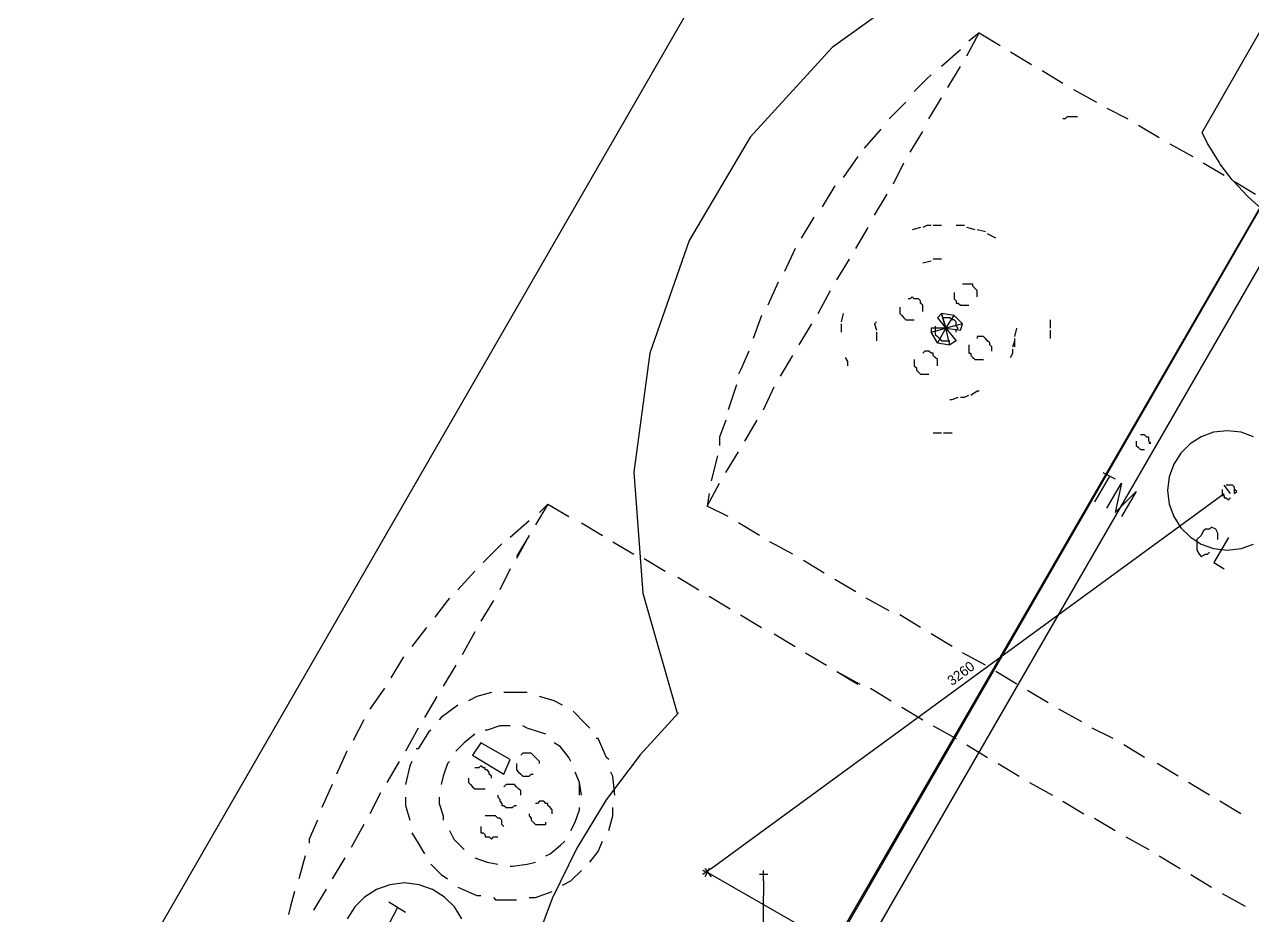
# Model space of a CAD drawing. Header units: metres. Extents: x 1 to 213, y 1 to 147.
# Drawn here: x 105.93 to 112.13, y 56.11 to 60.61 of the extents above; entities that cross this region are included whole.
import ezdxf

# ---------------------------------------------------------------- set-up
doc = ezdxf.new("R2010")
doc.units = ezdxf.units.M
doc.linetypes.add('DASHED', pattern=[1.524, 1.27, -0.254])
for name, color, linetype in [('00-BASE-ARQUITECTURA', 8, 'Continuous'), ('00-BASE-TEXTO', 8, 'Continuous'), ('PJ-PROTEGIDO', 30, 'DASHED')]:
    doc.layers.add(name, color=color, linetype=linetype)

msp = doc.modelspace()

# ---------------------------------------------------------------- linework, layer by layer
at = {"layer": '00-BASE-ARQUITECTURA'}
for points in [[(107.5125, 51.6255), (115.3124, 65.1192)], [(107.6924, 51.6361), (115.4712, 65.1086)], [(114.1232, 56.1309), (114.5212, 56.6207), (114.8015, 57.1674), (114.9629, 57.7516), (115.004, 58.3538), (114.9234, 58.9546), (114.72, 59.5343), (114.3922, 60.0736), (113.9595, 60.533), (113.4548, 60.8833), (112.8971, 61.1207), (112.3057, 61.2413), (111.6996, 61.2411), (111.098, 61.1163), (110.52, 60.863), (110.0073, 60.495), (109.5931, 60.0411), (109.2839, 59.5199), (109.086, 58.9496), (109.0058, 58.3489), (109.0497, 57.736), (109.2242, 57.1296)], [(110.6875, 60.452), (110.751, 60.5684)], [(110.6875, 60.452), (110.751, 60.5684)], [(110.751, 60.5684), (110.6981, 60.5261)], [(110.751, 60.5684), (110.6981, 60.5261)], [(110.751, 60.5684), (110.8568, 60.5049)], [(110.751, 60.5684), (110.8568, 60.5049)], [(110.6558, 60.4837), (110.5605, 60.399)], [(110.6558, 60.4837), (110.5605, 60.399)], [(110.9098, 60.4731), (111.0156, 60.4096)], [(110.9098, 60.4731), (111.0156, 60.4096)], [(110.5923, 60.2932), (110.6558, 60.399)], [(110.5923, 60.2932), (110.6558, 60.399)], [(110.5076, 60.3567), (110.4864, 60.3356), (110.4229, 60.272)], [(110.5076, 60.3567), (110.4864, 60.3356), (110.4229, 60.272)], [(111.0685, 60.3779), (111.1743, 60.3144)], [(111.0685, 60.3779), (111.1743, 60.3144)], [(111.2273, 60.2826), (111.3437, 60.2191)], [(111.2273, 60.2826), (111.3437, 60.2191)], [(110.3806, 60.2191), (110.2959, 60.1345)], [(110.3806, 60.2191), (110.2959, 60.1345)], [(110.497, 60.1345), (110.5605, 60.2403)], [(110.497, 60.1345), (110.5605, 60.2403)], [(111.3966, 60.1874), (111.5024, 60.1345)], [(111.3966, 60.1874), (111.5024, 60.1345)], [(111.2484, 60.145), (111.2378, 60.145), (111.2273, 60.145), (111.2167, 60.145), (111.2061, 60.145), (111.1955, 60.145), (111.1849, 60.1345), (111.1743, 60.1345)], [(111.2484, 60.145), (111.2378, 60.145), (111.2273, 60.145), (111.2167, 60.145), (111.2061, 60.145), (111.1955, 60.145), (111.1849, 60.1345), (111.1743, 60.1345)], [(111.5553, 60.1027), (111.6612, 60.0392)], [(111.5553, 60.1027), (111.6612, 60.0392)], [(110.2536, 60.0816), (110.243, 60.071), (110.1689, 59.9863)], [(110.2536, 60.0816), (110.243, 60.071), (110.1689, 59.9863)], [(110.4018, 59.9651), (110.4653, 60.071)], [(110.4018, 59.9651), (110.4653, 60.071)], [(111.7141, 60.0075), (111.8305, 59.944)], [(111.7141, 60.0075), (111.8305, 59.944)], [(110.1372, 59.944), (110.0631, 59.8381)], [(110.1372, 59.944), (110.0631, 59.8381)], [(110.3171, 59.8064), (110.37, 59.9122)], [(110.3171, 59.8064), (110.37, 59.9122)], [(111.8834, 59.9122), (111.9893, 59.8487)], [(111.8834, 59.9122), (111.9893, 59.8487)], [(110.0207, 59.7958), (109.9573, 59.69)], [(110.0207, 59.7958), (109.9573, 59.69)], [(112.0422, 59.817), (112.148, 59.7535)], [(112.0422, 59.817), (112.148, 59.7535)], [(110.2218, 59.6476), (110.2853, 59.7535)], [(110.2218, 59.6476), (110.2853, 59.7535)], [(109.9149, 59.6371), (109.8514, 59.5312)], [(109.9149, 59.6371), (109.8514, 59.5312)], [(110.5076, 59.5947), (110.4864, 59.5947), (110.4653, 59.5841)], [(110.5076, 59.5947), (110.4864, 59.5947), (110.4653, 59.5841)], [(110.5605, 59.5947), (110.5182, 59.5947)], [(110.6769, 59.5947), (110.6346, 59.5947)], [(110.6769, 59.5947), (110.6346, 59.5947)], [(110.1266, 59.4783), (110.1901, 59.5841)], [(110.1266, 59.4783), (110.1901, 59.5841)], [(110.4547, 59.5841), (110.4123, 59.5736)], [(110.4547, 59.5841), (110.4123, 59.5736)], [(110.7298, 59.5736), (110.6875, 59.5841)], [(110.7298, 59.5736), (110.6875, 59.5841)], [(110.7827, 59.563), (110.7404, 59.5736)], [(110.7827, 59.563), (110.7404, 59.5736)], [(110.8357, 59.5312), (110.7933, 59.5524)], [(109.8197, 59.4783), (109.7667, 59.3619)], [(109.8197, 59.4783), (109.7667, 59.3619)], [(110.0313, 59.3196), (110.0948, 59.4254)], [(110.0313, 59.3196), (110.0948, 59.4254)], [(110.5076, 59.4148), (110.4653, 59.4042)], [(110.5076, 59.4148), (110.4653, 59.4042)], [(110.5605, 59.4254), (110.5182, 59.4254)], [(110.5605, 59.4254), (110.5182, 59.4254)], [(109.735, 59.309), (109.6821, 59.1926)], [(109.735, 59.309), (109.6821, 59.1926)], [(110.7404, 59.2349), (110.7404, 59.2455), (110.7404, 59.2561), (110.7404, 59.2666), (110.7298, 59.2772), (110.7193, 59.2878), (110.7193, 59.2984), (110.7087, 59.2984), (110.6981, 59.2984), (110.6875, 59.2984), (110.6769, 59.2984), (110.6663, 59.2984)], [(110.7404, 59.2349), (110.7404, 59.2455), (110.7404, 59.2561), (110.7404, 59.2666), (110.7298, 59.2772), (110.7193, 59.2878), (110.7193, 59.2984), (110.7087, 59.2984), (110.6981, 59.2984), (110.6875, 59.2984), (110.6769, 59.2984), (110.6663, 59.2984)], [(109.9361, 59.1502), (109.9996, 59.2666)], [(109.9361, 59.1502), (109.9996, 59.2666)], [(110.4653, 59.1608), (110.4653, 59.1714), (110.4653, 59.182), (110.4653, 59.1926), (110.4547, 59.2031), (110.4547, 59.2137), (110.4441, 59.2243), (110.4335, 59.2243), (110.4229, 59.2243), (110.4123, 59.2349), (110.4018, 59.2243), (110.3912, 59.2243)], [(110.4653, 59.1608), (110.4653, 59.1714), (110.4653, 59.182), (110.4653, 59.1926), (110.4547, 59.2031), (110.4547, 59.2137), (110.4441, 59.2243), (110.4335, 59.2243), (110.4229, 59.2243), (110.4123, 59.2349), (110.4018, 59.2243), (110.3912, 59.2243)], [(110.624, 59.2561), (110.624, 59.2455), (110.624, 59.2349), (110.624, 59.2243), (110.6346, 59.2137), (110.6346, 59.2031), (110.6452, 59.2031), (110.6558, 59.1926), (110.6663, 59.1926), (110.6769, 59.1926), (110.6875, 59.1926), (110.6981, 59.1926)], [(110.624, 59.2561), (110.624, 59.2455), (110.624, 59.2349), (110.624, 59.2243), (110.6346, 59.2137), (110.6346, 59.2031), (110.6452, 59.2031), (110.6558, 59.1926), (110.6663, 59.1926), (110.6769, 59.1926), (110.6875, 59.1926), (110.6981, 59.1926)], [(110.3488, 59.182), (110.3488, 59.1714), (110.3488, 59.1608), (110.3488, 59.1502), (110.3594, 59.1396), (110.37, 59.1291), (110.3806, 59.1185), (110.3912, 59.1185), (110.4018, 59.1185), (110.4123, 59.1185), (110.4229, 59.1185)], [(110.3488, 59.182), (110.3488, 59.1714), (110.3488, 59.1608), (110.3488, 59.1502), (110.3594, 59.1396), (110.37, 59.1291), (110.3806, 59.1185), (110.3912, 59.1185), (110.4018, 59.1185), (110.4123, 59.1185), (110.4229, 59.1185)], [(109.6503, 59.1396), (109.608, 59.0232)], [(109.6503, 59.1396), (109.608, 59.0232)], [(109.8408, 58.9915), (109.9043, 59.0973)], [(109.8408, 58.9915), (109.9043, 59.0973)], [(110.0631, 59.1502), (110.0525, 59.1079)], [(110.0631, 59.1502), (110.0525, 59.1079)], [(110.0525, 59.0973), (110.0525, 59.055)], [(110.0525, 59.0973), (110.0525, 59.055)], [(110.2324, 59.1079), (110.2218, 59.0973), (110.2324, 59.0656)], [(110.2324, 59.1079), (110.2218, 59.0973), (110.2324, 59.0656)], [(110.5605, 59.1502), (110.5393, 59.1291), (110.5817, 59.0761), (110.5605, 59.1502)], [(110.5605, 59.1502), (110.5393, 59.1291), (110.5817, 59.0761), (110.5605, 59.1502)], [(110.5817, 59.0761), (110.624, 59.1396), (110.5605, 59.1502), (110.5817, 59.0761)], [(110.5817, 59.0761), (110.624, 59.1396), (110.5605, 59.1502), (110.5817, 59.0761)], [(110.6346, 59.055), (110.6346, 59.0656), (110.6452, 59.0761), (110.6346, 59.0867), (110.6346, 59.0973), (110.6346, 59.1079), (110.624, 59.1185), (110.6134, 59.1185), (110.6028, 59.1291), (110.5923, 59.1291), (110.5817, 59.1291), (110.5711, 59.1291)], [(110.6346, 59.055), (110.6346, 59.0656), (110.6452, 59.0761), (110.6346, 59.0867), (110.6346, 59.0973), (110.6346, 59.1079), (110.624, 59.1185), (110.6134, 59.1185), (110.6028, 59.1291), (110.5923, 59.1291), (110.5817, 59.1291), (110.5711, 59.1291)], [(110.6663, 59.0973), (110.5817, 59.0761), (110.624, 59.1396), (110.6663, 59.0973)], [(110.6663, 59.0973), (110.5817, 59.0761), (110.624, 59.1396), (110.6663, 59.0973)], [(110.6558, 59.0656), (110.6663, 59.0973), (110.5817, 59.0761), (110.6558, 59.0656)], [(110.6558, 59.0656), (110.6663, 59.0973), (110.5817, 59.0761), (110.6558, 59.0656)], [(111.1108, 59.0761), (111.1108, 59.0867), (111.1108, 59.1185)], [(111.1108, 59.0761), (111.1108, 59.0867), (111.1108, 59.1185)], [(110.2324, 59.055), (110.2324, 59.0232), (110.2324, 59.0126)], [(110.2324, 59.055), (110.2324, 59.0232), (110.2324, 59.0126)], [(110.5076, 59.0761), (110.5076, 59.055), (110.5817, 59.0761), (110.5076, 59.0761)], [(110.5076, 59.055), (110.5817, 59.0761), (110.5393, 59.0021), (110.5076, 59.055)], [(110.5076, 59.0761), (110.5076, 59.055), (110.5817, 59.0761), (110.5076, 59.0761)], [(110.5076, 59.055), (110.5817, 59.0761), (110.5393, 59.0021), (110.5076, 59.055)], [(110.5287, 59.0867), (110.5287, 59.0761), (110.5287, 59.0656), (110.5287, 59.055), (110.5287, 59.0444), (110.5393, 59.0338), (110.5499, 59.0232), (110.5605, 59.0126), (110.5711, 59.0126), (110.5923, 59.0126), (110.6028, 59.0126)], [(110.5287, 59.0867), (110.5287, 59.0761), (110.5287, 59.0656), (110.5287, 59.055), (110.5287, 59.0444), (110.5393, 59.0338), (110.5499, 59.0232), (110.5605, 59.0126), (110.5711, 59.0126), (110.5923, 59.0126), (110.6028, 59.0126)], [(110.5393, 59.0021), (110.6028, 58.9915), (110.5817, 59.0761), (110.5393, 59.0021)], [(110.5393, 59.0021), (110.6028, 58.9915), (110.5817, 59.0761), (110.5393, 59.0021)], [(110.6028, 58.9915), (110.5817, 59.0761), (110.6346, 59.0126), (110.6028, 58.9915)], [(110.6028, 58.9915), (110.5817, 59.0761), (110.6346, 59.0126), (110.6028, 58.9915)], [(110.8145, 58.9597), (110.8145, 58.9703), (110.8145, 58.9809), (110.8039, 58.9915), (110.8039, 59.0021), (110.7933, 59.0126), (110.7827, 59.0232), (110.7722, 59.0338), (110.7616, 59.0338), (110.7404, 59.0338), (110.7404, 59.0232)], [(110.8145, 58.9597), (110.8145, 58.9703), (110.8145, 58.9809), (110.8039, 58.9915), (110.8039, 59.0021), (110.7933, 59.0126), (110.7827, 59.0232), (110.7722, 59.0338), (110.7616, 59.0338), (110.7404, 59.0338), (110.7404, 59.0232)], [(110.9309, 59.0338), (110.9415, 59.0761)], [(110.9309, 59.0338), (110.9415, 59.0761)], [(111.1108, 59.0232), (111.1108, 59.0656)], [(111.1108, 59.0232), (111.1108, 59.0656)], [(110.6981, 58.9915), (110.6981, 58.9809), (110.6981, 58.9597), (110.6981, 58.9491), (110.7087, 58.9491), (110.7087, 58.9386), (110.7193, 58.928), (110.7298, 58.9174), (110.7404, 58.9174), (110.751, 58.9174), (110.7616, 58.9174), (110.7722, 58.9174)], [(110.6981, 58.9915), (110.6981, 58.9809), (110.6981, 58.9597), (110.6981, 58.9491), (110.7087, 58.9491), (110.7087, 58.9386), (110.7193, 58.928), (110.7298, 58.9174), (110.7404, 58.9174), (110.751, 58.9174), (110.7616, 58.9174), (110.7722, 58.9174)], [(110.9098, 58.928), (110.9203, 58.9491), (110.9203, 58.9703)], [(110.9098, 58.928), (110.9203, 58.9491), (110.9203, 58.9703)], [(110.9203, 58.9809), (110.9309, 59.0126), (110.9309, 59.0232)], [(110.9309, 58.9809), (110.9309, 59.0126), (110.9309, 59.0232)], [(109.5868, 58.9597), (109.5445, 58.8645), (109.5339, 58.8433)], [(109.5868, 58.9597), (109.5445, 58.8645), (109.5339, 58.8433)], [(109.7456, 58.8327), (109.8091, 58.9386)], [(109.7456, 58.8327), (109.8091, 58.9386)], [(110.0737, 58.928), (110.0843, 58.9068), (110.0843, 58.8856)], [(110.0737, 58.928), (110.0843, 58.9068), (110.0843, 58.8856)], [(110.4229, 58.9174), (110.4229, 58.9068), (110.4229, 58.8962), (110.4229, 58.8856), (110.4335, 58.8751), (110.4335, 58.8645), (110.4441, 58.8539), (110.4547, 58.8433), (110.4653, 58.8433), (110.4758, 58.8433), (110.4864, 58.8433), (110.497, 58.8433)], [(110.4229, 58.9174), (110.4229, 58.9068), (110.4229, 58.8962), (110.4229, 58.8856), (110.4335, 58.8751), (110.4335, 58.8645), (110.4441, 58.8539), (110.4547, 58.8433), (110.4653, 58.8433), (110.4758, 58.8433), (110.4864, 58.8433), (110.497, 58.8433)], [(110.5393, 58.8856), (110.5393, 58.8962), (110.5393, 58.9068), (110.5393, 58.9174), (110.5287, 58.928), (110.5182, 58.9386), (110.5182, 58.9491), (110.5076, 58.9491), (110.497, 58.9597), (110.4864, 58.9597), (110.4758, 58.9597), (110.4653, 58.9491)], [(110.5393, 58.8856), (110.5393, 58.8962), (110.5393, 58.9068), (110.5393, 58.9174), (110.5287, 58.928), (110.5182, 58.9386), (110.5182, 58.9491), (110.5076, 58.9491), (110.497, 58.9597), (110.4864, 58.9597), (110.4758, 58.9597), (110.4653, 58.9491)], [(109.5233, 58.7904), (109.481, 58.6634)], [(109.5233, 58.7904), (109.481, 58.6634)], [(109.6609, 58.6634), (109.7138, 58.7798)], [(109.6609, 58.6634), (109.7138, 58.7798)], [(110.6028, 58.7163), (110.6134, 58.7163), (110.6452, 58.7269)], [(110.6028, 58.7163), (110.6134, 58.7163), (110.6452, 58.7269)], [(110.6558, 58.7269), (110.6769, 58.7269), (110.6981, 58.7375)], [(110.6558, 58.7269), (110.6769, 58.7269), (110.6981, 58.7375)], [(110.7087, 58.7375), (110.7404, 58.7586), (110.751, 58.7586)], [(110.7087, 58.7375), (110.7404, 58.7586), (110.751, 58.7586)], [(109.4704, 58.6105), (109.4387, 58.5258), (109.4387, 58.4835)], [(109.4704, 58.6105), (109.4387, 58.5258), (109.4387, 58.4835)], [(109.5657, 58.5046), (109.6292, 58.6105)], [(109.5657, 58.5046), (109.6292, 58.6105)], [(110.5182, 58.547), (110.5287, 58.547), (110.5605, 58.547)], [(110.5182, 58.547), (110.5287, 58.547), (110.5605, 58.547)], [(110.5711, 58.547), (110.6134, 58.547)], [(110.5711, 58.547), (110.6134, 58.547)], [(111.6082, 58.4941), (111.6188, 58.4941), (111.6082, 58.5046), (111.6082, 58.5152), (111.6082, 58.5258), (111.5977, 58.5258), (111.5871, 58.5364), (111.5765, 58.5364), (111.5659, 58.5364)], [(111.6082, 58.4941), (111.6188, 58.4941), (111.6082, 58.5046), (111.6082, 58.5152), (111.6082, 58.5258), (111.5977, 58.5258), (111.5871, 58.5364), (111.5765, 58.5364), (111.5659, 58.5364)], [(112.1378, 58.5269), (112.0743, 58.5496), (112.0051, 58.5576), (111.936, 58.5496), (111.8725, 58.5269), (111.8165, 58.4913), (111.7698, 58.4446), (111.7342, 58.3886), (111.7115, 58.3251), (111.7035, 58.2559), (111.7115, 58.1868), (111.7342, 58.1233), (111.7698, 58.0673), (111.8165, 58.0206), (111.8725, 57.985), (111.936, 57.9623), (112.0051, 57.9543), (112.0743, 57.9623), (112.1378, 57.985)], [(111.5448, 58.5046), (111.5448, 58.4941), (111.5448, 58.4835), (111.5553, 58.4729), (111.5659, 58.4623), (111.5765, 58.4623), (111.5871, 58.4623)], [(111.5448, 58.5046), (111.5448, 58.4941), (111.5448, 58.4835), (111.5553, 58.4729), (111.5659, 58.4623), (111.5765, 58.4623), (111.5871, 58.4623)], [(109.4281, 58.4306), (109.3963, 58.3036)], [(109.4281, 58.4306), (109.3963, 58.3036)], [(109.4704, 58.3459), (109.5339, 58.4517)], [(109.4704, 58.3459), (109.5339, 58.4517)], [(109.3752, 58.1766), (109.4387, 58.293)], [(109.481, 58.1236), (109.3752, 58.1766), (109.4387, 58.293)], [(111.4072, 58.3247), (111.3331, 58.1977)], [(111.4072, 58.3247), (111.3331, 58.1977)], [(111.3754, 58.3459), (111.4389, 58.3141)], [(111.3754, 58.3459), (111.4389, 58.3141)], [(111.3966, 58.166), (111.4707, 58.293), (111.4389, 58.1448), (111.5448, 58.2506), (111.4707, 58.1236)], [(111.3966, 58.166), (111.4707, 58.293), (111.4389, 58.1448), (111.5448, 58.2506), (111.4707, 58.1236)], [(109.3858, 58.2401), (109.3752, 58.1766)], [(109.3858, 58.2401), (109.3752, 58.1766)], [(109.3963, 56.3456), (111.9893, 58.2401)], [(111.9787, 58.2612), (111.9787, 58.2506), (111.9787, 58.2401), (111.9787, 58.2295), (111.9893, 58.2295), (111.9893, 58.2189), (111.9998, 58.2189), (112.0104, 58.2083), (112.021, 58.2189)], [(111.9787, 58.2612), (111.9787, 58.2506), (111.9787, 58.2401), (111.9787, 58.2295), (111.9893, 58.2295), (111.9893, 58.2189), (111.9998, 58.2189), (112.0104, 58.2083), (112.021, 58.2189)], [(112.021, 58.2401), (111.9893, 58.2824)], [(112.0422, 58.2401), (112.0528, 58.2506), (112.0422, 58.2612), (112.0422, 58.2718), (112.0316, 58.2824), (112.021, 58.2824), (112.0104, 58.2824), (111.9998, 58.2824)], [(112.0422, 58.2401), (112.0422, 58.2506), (112.0422, 58.2612), (112.0422, 58.2718), (112.0316, 58.2824), (112.021, 58.2824), (112.0104, 58.2824), (111.9998, 58.2824)], [(108.5708, 58.1871), (108.5073, 58.0813)], [(108.5708, 58.1871), (108.5073, 58.0813)], [(108.5708, 58.1871), (108.5285, 58.1448)], [(108.5708, 58.1871), (108.5285, 58.1448)], [(108.5708, 58.1871), (108.6767, 58.1236)], [(108.5708, 58.1871), (108.6767, 58.1236)], [(109.481, 58.1236), (109.3752, 58.1766)], [(108.4756, 58.1025), (108.3803, 58.0178)], [(108.4756, 58.1025), (108.3803, 58.0178)], [(108.7402, 58.0919), (108.846, 58.0284)], [(108.7402, 58.0919), (108.846, 58.0284)], [(109.6398, 58.0284), (109.5339, 58.0919)], [(109.6398, 58.0284), (109.5339, 58.0919)], [(111.9575, 58.0072), (111.9575, 58.0284), (111.9575, 58.039), (111.9469, 58.0601), (111.9258, 58.0707), (111.9152, 58.0601), (111.894, 58.0601), (111.8834, 58.0496), (111.8728, 58.0284), (111.8517, 58.0072), (111.8517, 57.9861), (111.8517, 57.9649), (111.8517, 57.9543), (111.8622, 57.9331), (111.8728, 57.9226), (111.894, 57.9331), (111.9046, 57.9331), (111.9152, 57.9437)], [(111.9575, 58.0072), (111.9575, 58.0284), (111.9575, 58.039), (111.9469, 58.0601), (111.9258, 58.0707), (111.9152, 58.0601), (111.894, 58.0601), (111.8834, 58.0496), (111.8728, 58.0284), (111.8517, 58.0072), (111.8517, 57.9861), (111.8517, 57.9649), (111.8517, 57.9543), (111.8622, 57.9331), (111.8728, 57.9226), (111.894, 57.9331), (111.9046, 57.9331), (111.9152, 57.9437)], [(108.338, 57.9861), (108.3063, 57.9543), (108.2428, 57.8908)], [(108.338, 57.9861), (108.3063, 57.9543), (108.2428, 57.8908)], [(108.4756, 58.0284), (108.4121, 57.912)], [(108.4756, 58.0284), (108.4121, 57.9226)], [(108.8989, 57.9966), (109.0048, 57.9331)], [(108.8989, 57.9966), (109.0048, 57.9331)], [(109.8091, 57.9331), (109.6927, 57.9966)], [(109.8091, 57.9331), (109.6927, 57.9966)], [(112.0104, 58.0178), (111.9363, 57.8908), (111.9893, 57.8591)], [(112.0104, 58.0178), (111.9363, 57.8908), (111.9893, 57.8591)], [(108.3803, 57.8591), (108.3274, 57.7532)], [(108.3803, 57.8591), (108.3274, 57.7532)], [(109.0577, 57.912), (109.1635, 57.8485)], [(109.0577, 57.912), (109.1635, 57.8485)], [(109.9678, 57.8379), (109.862, 57.9014)], [(109.9678, 57.8379), (109.862, 57.9014)], [(108.2004, 57.8485), (108.1158, 57.7532)], [(108.2004, 57.8485), (108.1158, 57.7532)], [(109.227, 57.8167), (109.3328, 57.7532)], [(109.227, 57.8167), (109.3328, 57.7532)], [(110.1266, 57.7426), (110.0207, 57.8061)], [(110.1266, 57.7426), (110.0207, 57.8061)], [(108.0734, 57.7109), (108.0628, 57.7003), (107.9993, 57.6156)], [(108.0734, 57.7109), (108.0628, 57.7003), (107.9993, 57.6156)], [(108.2957, 57.7003), (108.2322, 57.5945)], [(108.2957, 57.7003), (108.2322, 57.5945)], [(109.3858, 57.7215), (109.4916, 57.658)], [(109.3858, 57.7215), (109.4916, 57.658)], [(110.2959, 57.6474), (110.1795, 57.7109)], [(110.2959, 57.6474), (110.1795, 57.7109)], [(109.5445, 57.6262), (109.6503, 57.5627)], [(109.5445, 57.6262), (109.6503, 57.5627)], [(110.4547, 57.5627), (110.3488, 57.6262)], [(110.4547, 57.5627), (110.3488, 57.6262)], [(107.957, 57.5627), (107.8829, 57.4675)], [(107.957, 57.5627), (107.8829, 57.4675)], [(108.2004, 57.5416), (108.1369, 57.4251)], [(108.2004, 57.5416), (108.1369, 57.4251)], [(109.7138, 57.531), (109.8197, 57.4675)], [(109.7138, 57.531), (109.8197, 57.4675)], [(110.6134, 57.4675), (110.5076, 57.531)], [(110.6134, 57.4675), (110.5076, 57.531)], [(109.8726, 57.4357), (109.9784, 57.3722)], [(109.8726, 57.4357), (109.9784, 57.3722)], [(110.7827, 57.3722), (110.6663, 57.4357)], [(110.7827, 57.3722), (110.6663, 57.4357)], [(107.8406, 57.4146), (107.7771, 57.3087)], [(107.8406, 57.4146), (107.7771, 57.3087)], [(108.1052, 57.3722), (108.0417, 57.2664)], [(108.1052, 57.3722), (108.0417, 57.2664)], [(110.0313, 57.3405), (110.1478, 57.277)], [(110.0313, 57.3405), (110.1372, 57.277)], [(110.9415, 57.277), (110.8357, 57.3405)], [(110.9415, 57.277), (110.8357, 57.3405)], [(107.7453, 57.2558), (107.6712, 57.15)], [(107.7453, 57.2558), (107.6712, 57.15)], [(108.2851, 57.2346), (108.211, 57.2135), (108.1687, 57.1923)], [(108.2851, 57.2346), (108.211, 57.2135), (108.1687, 57.1923)], [(108.465, 57.2346), (108.4015, 57.2346), (108.3486, 57.2346)], [(108.465, 57.2346), (108.4015, 57.2346), (108.3486, 57.2346)], [(110.2007, 57.2558), (110.3065, 57.1923)], [(110.2007, 57.2558), (110.3065, 57.1923)], [(111.1002, 57.1817), (110.9944, 57.2452)], [(111.1002, 57.1817), (110.9944, 57.2452)], [(108.0099, 57.2135), (107.9464, 57.1076)], [(108.0099, 57.2135), (107.9464, 57.1076)], [(108.1158, 57.1711), (108.0311, 57.1076), (108.0205, 57.0971)], [(108.1158, 57.1711), (108.0311, 57.1076), (108.0205, 57.0971)], [(108.6449, 57.1711), (108.6026, 57.1923), (108.5285, 57.2135)], [(108.6449, 57.1711), (108.6026, 57.1923), (108.5285, 57.2135)], [(109.2308, 57.1319), (109.0373, 56.9196), (108.8659, 56.6912), (108.7175, 56.4483), (108.5929, 56.1927), (108.4929, 55.9262), (108.4184, 55.6504), (108.3703, 55.3673)], [(108.7825, 57.0547), (108.7613, 57.0759), (108.6978, 57.1394)], [(108.7825, 57.0547), (108.7613, 57.0759), (108.6978, 57.1394)], [(110.3594, 57.1606), (110.4653, 57.0971)], [(110.3594, 57.1606), (110.4653, 57.0971)], [(111.2696, 57.0865), (111.1532, 57.15)], [(111.2696, 57.0865), (111.1532, 57.15)], [(107.6395, 57.0971), (107.5866, 56.9912)], [(107.6395, 57.0971), (107.5866, 56.9912)], [(107.9147, 57.0547), (107.8512, 56.9383)], [(107.9147, 57.0547), (107.8512, 56.9383)], [(107.9782, 57.0441), (107.9676, 57.0336), (107.9147, 56.9489), (107.9041, 56.9489)], [(107.9782, 57.0441), (107.9676, 57.0336), (107.9147, 56.9489), (107.9041, 56.9489)], [(108.3803, 57.0653), (108.3274, 57.0653), (108.2639, 57.0441), (108.2533, 57.0441)], [(108.3803, 57.0653), (108.3274, 57.0653), (108.2639, 57.0441), (108.2533, 57.0441)], [(108.5603, 57.023), (108.5285, 57.0336), (108.465, 57.0547), (108.4438, 57.0653)], [(108.5603, 57.023), (108.5285, 57.0336), (108.465, 57.0547), (108.4438, 57.0653)], [(110.5182, 57.0653), (110.6346, 57.0018)], [(110.5182, 57.0653), (110.6346, 57.0018)], [(111.4283, 57.0018), (111.3225, 57.0547)], [(111.4283, 57.0018), (111.3225, 57.0547)], [(108.2004, 57.023), (108.1475, 56.9806), (108.1052, 56.9383)], [(108.2004, 57.023), (108.1475, 56.9806), (108.1052, 56.9383)], [(108.8778, 56.896), (108.8672, 56.9066), (108.8248, 57.0018), (108.8143, 57.0018)], [(108.8778, 56.896), (108.8672, 56.9066), (108.8248, 57.0018), (108.8143, 57.0018)], [(107.5548, 56.9383), (107.5019, 56.8219)], [(107.5548, 56.9383), (107.5019, 56.8219)], [(108.5285, 56.8748), (108.5285, 56.8854), (108.5179, 56.896), (108.5073, 56.9066), (108.4968, 56.9171), (108.4862, 56.9277), (108.4756, 56.9277), (108.465, 56.9277), (108.4544, 56.9277), (108.4438, 56.9277), (108.4332, 56.9171)], [(108.5285, 56.8748), (108.5285, 56.8854), (108.5179, 56.896), (108.5073, 56.9066), (108.4968, 56.9171), (108.4862, 56.9277), (108.4756, 56.9277), (108.465, 56.9277), (108.4544, 56.9277), (108.4438, 56.9277), (108.4332, 56.9171)], [(108.6872, 56.8854), (108.6767, 56.9066), (108.6343, 56.9595), (108.6026, 56.9806)], [(108.6872, 56.8854), (108.6767, 56.9066), (108.6343, 56.9595), (108.6026, 56.9806)], [(110.6875, 56.9701), (110.7933, 56.9066)], [(110.6875, 56.9701), (110.7933, 56.9066)], [(111.5871, 56.9066), (111.4813, 56.9701)], [(111.5871, 56.9066), (111.4813, 56.9701)], [(107.8194, 56.8854), (107.7559, 56.7796)], [(107.8194, 56.8854), (107.7559, 56.7796)], [(107.8829, 56.8854), (107.8723, 56.8642), (107.8512, 56.769)], [(107.8829, 56.8854), (107.8723, 56.8642), (107.8512, 56.769)], [(108.0734, 56.8854), (108.0628, 56.8748), (108.0417, 56.8113), (108.0311, 56.769)], [(108.0734, 56.8854), (108.0628, 56.8748), (108.0417, 56.8113), (108.0311, 56.769)], [(108.2851, 56.8007), (108.2851, 56.8113), (108.2745, 56.8219), (108.2745, 56.8325), (108.2639, 56.8431), (108.2533, 56.8431), (108.2533, 56.8536), (108.2428, 56.8536), (108.2322, 56.8642), (108.2216, 56.8536), (108.2004, 56.8536)], [(108.2851, 56.8007), (108.2851, 56.8113), (108.2745, 56.8219), (108.2745, 56.8325), (108.2639, 56.8431), (108.2533, 56.8431), (108.2533, 56.8536), (108.2428, 56.8536), (108.2322, 56.8642), (108.2216, 56.8536), (108.2004, 56.8536)], [(108.4121, 56.8748), (108.4121, 56.8642), (108.4121, 56.8536), (108.4121, 56.8431), (108.4227, 56.8325), (108.4332, 56.8219), (108.4438, 56.8113), (108.4544, 56.8113), (108.465, 56.8113), (108.4756, 56.8113), (108.4862, 56.8219), (108.4968, 56.8219)], [(108.4121, 56.8748), (108.4121, 56.8642), (108.4121, 56.8536), (108.4121, 56.8431), (108.4227, 56.8325), (108.4332, 56.8219), (108.4438, 56.8113), (108.4544, 56.8113), (108.465, 56.8113), (108.4756, 56.8113), (108.4862, 56.8219), (108.4968, 56.8219)], [(110.8462, 56.8748), (110.9521, 56.8113)], [(110.8462, 56.8748), (110.9521, 56.8113)], [(111.7564, 56.8113), (111.6506, 56.8748)], [(111.7564, 56.8113), (111.6506, 56.8748)], [(108.1687, 56.8007), (108.1687, 56.7796), (108.1792, 56.769), (108.1898, 56.7584), (108.2004, 56.7478), (108.2216, 56.7478), (108.2322, 56.7478), (108.2428, 56.7478), (108.2533, 56.7478)], [(108.1687, 56.8007), (108.1687, 56.7796), (108.1792, 56.769), (108.1898, 56.7584), (108.2004, 56.7478), (108.2216, 56.7478), (108.2322, 56.7478), (108.2428, 56.7478), (108.2533, 56.7478)], [(108.7402, 56.7161), (108.7296, 56.7796), (108.7084, 56.8325)], [(108.7296, 56.7161), (108.7296, 56.7796), (108.7084, 56.8325)], [(108.9095, 56.7161), (108.8989, 56.8113), (108.8883, 56.8325)], [(108.9095, 56.7161), (108.8989, 56.8113), (108.8883, 56.8325)], [(107.4808, 56.769), (107.4278, 56.6526)], [(107.4808, 56.769), (107.4278, 56.6526)], [(108.4332, 56.7161), (108.4332, 56.7266), (108.4332, 56.7372), (108.4227, 56.7478), (108.4121, 56.7584), (108.4015, 56.769), (108.3909, 56.769), (108.3803, 56.769), (108.3698, 56.769), (108.3592, 56.769), (108.3486, 56.7584)], [(108.4332, 56.7161), (108.4332, 56.7266), (108.4332, 56.7372), (108.4227, 56.7478), (108.4121, 56.7584), (108.4015, 56.769), (108.3909, 56.769), (108.3803, 56.769), (108.3698, 56.769), (108.3592, 56.769), (108.3486, 56.7584)], [(111.005, 56.7796), (111.1214, 56.7161)], [(111.005, 56.7796), (111.1214, 56.7161)], [(111.9152, 56.7161), (111.8093, 56.7796)], [(111.9152, 56.7161), (111.8093, 56.7796)], [(107.7242, 56.7266), (107.6712, 56.6208)], [(107.7242, 56.7266), (107.6712, 56.6208)], [(107.8512, 56.7055), (107.8512, 56.6631), (107.8723, 56.5891)], [(107.8512, 56.7055), (107.8512, 56.6631), (107.8723, 56.5891)], [(108.0205, 56.7055), (108.0205, 56.6737), (108.0417, 56.6102), (108.0417, 56.5891)], [(108.0205, 56.7055), (108.0205, 56.6737), (108.0417, 56.6102), (108.0417, 56.5891)], [(108.3168, 56.7161), (108.3168, 56.7055), (108.3274, 56.6949), (108.3274, 56.6843), (108.338, 56.6737), (108.338, 56.6631), (108.3486, 56.6631), (108.3592, 56.6526), (108.3698, 56.6526), (108.3803, 56.6526), (108.3909, 56.6526), (108.4015, 56.6631), (108.4121, 56.6631)], [(108.3168, 56.7161), (108.3168, 56.7055), (108.3274, 56.6949), (108.3274, 56.6843), (108.338, 56.6737), (108.338, 56.6631), (108.3486, 56.6631), (108.3592, 56.6526), (108.3698, 56.6526), (108.3803, 56.6526), (108.3909, 56.6526), (108.4015, 56.6631), (108.4121, 56.6631)], [(108.592, 56.6208), (108.592, 56.6314), (108.592, 56.642), (108.5814, 56.6526), (108.5708, 56.6631), (108.5708, 56.6737), (108.5603, 56.6737), (108.5497, 56.6843), (108.5391, 56.6843), (108.5285, 56.6843), (108.5179, 56.6737), (108.5073, 56.6737)], [(108.592, 56.6208), (108.592, 56.6314), (108.592, 56.642), (108.5814, 56.6526), (108.5708, 56.6631), (108.5708, 56.6737), (108.5603, 56.6737), (108.5497, 56.6843), (108.5391, 56.6843), (108.5285, 56.6843), (108.5179, 56.6737), (108.5073, 56.6737)], [(111.1743, 56.6843), (111.2802, 56.6208)], [(111.1743, 56.6843), (111.2802, 56.6208)], [(112.0739, 56.6208), (111.9681, 56.6843)], [(112.0739, 56.6208), (111.9681, 56.6843)], [(108.3486, 56.5573), (108.338, 56.5679), (108.338, 56.5785), (108.338, 56.5891), (108.3274, 56.5996), (108.3168, 56.5996), (108.3063, 56.6102), (108.2957, 56.6102), (108.2851, 56.6102), (108.2745, 56.6102), (108.2639, 56.6102), (108.2533, 56.6102)], [(108.3486, 56.5573), (108.338, 56.5679), (108.338, 56.5785), (108.338, 56.5891), (108.3274, 56.5996), (108.3168, 56.5996), (108.3063, 56.6102), (108.2957, 56.6102), (108.2851, 56.6102), (108.2745, 56.6102), (108.2639, 56.6102), (108.2533, 56.6102)], [(108.4756, 56.6208), (108.4756, 56.6102), (108.4862, 56.5996), (108.4862, 56.5891), (108.4968, 56.5785), (108.5073, 56.5679), (108.5179, 56.5679), (108.5285, 56.5679), (108.5391, 56.5679), (108.5497, 56.5679), (108.5603, 56.5679), (108.5603, 56.5785)], [(108.4756, 56.6208), (108.4756, 56.6102), (108.4862, 56.5996), (108.4862, 56.5891), (108.4968, 56.5785), (108.5073, 56.5679), (108.5179, 56.5679), (108.5285, 56.5679), (108.5391, 56.5679), (108.5497, 56.5679), (108.5603, 56.5679), (108.5603, 56.5785)], [(108.6872, 56.5361), (108.7084, 56.5785), (108.7296, 56.642), (108.7296, 56.6526)], [(108.6872, 56.5361), (108.7084, 56.5785), (108.7296, 56.642), (108.7296, 56.6526)], [(108.8778, 56.5361), (108.8989, 56.6102), (108.8989, 56.6526)], [(108.8778, 56.5361), (108.8989, 56.6102), (108.8989, 56.6526)], [(107.4067, 56.5891), (107.3643, 56.4938), (107.3643, 56.4726)], [(107.4067, 56.5891), (107.3643, 56.4938), (107.3643, 56.4726)], [(107.6395, 56.5679), (107.576, 56.4515)], [(107.6395, 56.5679), (107.576, 56.4515)], [(108.2322, 56.5573), (108.2322, 56.5467), (108.2322, 56.5361), (108.2322, 56.5256), (108.2428, 56.5256), (108.2533, 56.515), (108.2533, 56.5044), (108.2639, 56.5044), (108.2745, 56.5044), (108.2851, 56.4938), (108.2957, 56.5044), (108.3063, 56.5044), (108.3168, 56.5044)], [(108.2322, 56.5573), (108.2322, 56.5467), (108.2322, 56.5361), (108.2322, 56.5256), (108.2428, 56.5256), (108.2533, 56.515), (108.2533, 56.5044), (108.2639, 56.5044), (108.2745, 56.5044), (108.2851, 56.4938), (108.2957, 56.5044), (108.3063, 56.5044), (108.3168, 56.5044)], [(111.3331, 56.5996), (111.4389, 56.5361)], [(111.3331, 56.5996), (111.4389, 56.5361)], [(107.8829, 56.5256), (107.9147, 56.4726), (107.9464, 56.4197)], [(107.8829, 56.5256), (107.9147, 56.4726), (107.9464, 56.4197)], [(108.0734, 56.5361), (108.0946, 56.4938), (108.1475, 56.4409)], [(108.0734, 56.5361), (108.0946, 56.4938), (108.1475, 56.4409)], [(111.4918, 56.5044), (111.6082, 56.4409)], [(111.4918, 56.5044), (111.6082, 56.4409)], [(108.5603, 56.4091), (108.5814, 56.4197), (108.6343, 56.4621), (108.6555, 56.4832)], [(108.5603, 56.4091), (108.5814, 56.4197), (108.6343, 56.4621), (108.6555, 56.4832)], [(108.7825, 56.3774), (108.8248, 56.4303), (108.846, 56.4832)], [(108.7825, 56.3774), (108.8248, 56.4303), (108.846, 56.4832)], [(107.3432, 56.4091), (107.3114, 56.2927)], [(107.3432, 56.4091), (107.3114, 56.2927)], [(107.5443, 56.3986), (107.4808, 56.2927)], [(107.5443, 56.3986), (107.4808, 56.2927)], [(107.9782, 56.3668), (108.0311, 56.3139), (108.0628, 56.2927)], [(107.9782, 56.3668), (108.0311, 56.3139), (108.0628, 56.2927)], [(108.2004, 56.3986), (108.2639, 56.3774), (108.3168, 56.3668)], [(108.2004, 56.3986), (108.2639, 56.3774), (108.3168, 56.3668)], [(108.3803, 56.3562), (108.3909, 56.3562), (108.465, 56.3668), (108.5073, 56.3774)], [(108.3803, 56.3562), (108.3909, 56.3562), (108.465, 56.3668), (108.5073, 56.3774)], [(111.6612, 56.4091), (111.767, 56.3456)], [(111.6612, 56.4091), (111.767, 56.3456)], [(108.6449, 56.261), (108.6872, 56.2821), (108.7402, 56.3351)], [(108.6449, 56.261), (108.6872, 56.2821), (108.7402, 56.3351)], [(109.3963, 56.3456), (109.354, 56.3139)], [(109.3963, 56.3139), (109.354, 56.3351)], [(109.3858, 56.3456), (109.3646, 56.3033)], [(109.3646, 56.3456), (109.3963, 56.3033)], [(109.3963, 56.3139), (111.4072, 55.1603)], [(109.6821, 56.3139), (109.6398, 56.3139)], [(109.6609, 56.2821), (109.6609, 56.3351)], [(111.8199, 56.3139), (111.9258, 56.2504)], [(111.8199, 56.3139), (111.9258, 56.2504)], [(107.449, 56.2398), (107.3855, 56.134)], [(107.449, 56.2398), (107.3855, 56.134)], [(108.1359, 56.0907), (108.0978, 56.1507), (108.0478, 56.2006), (107.9878, 56.2387), (107.9199, 56.263), (107.8459, 56.2716), (107.7719, 56.263), (107.7039, 56.2387), (107.644, 56.2006), (107.594, 56.1507), (107.5559, 56.0907)], [(108.1359, 56.0907), (108.0978, 56.1507), (108.0478, 56.2006), (107.9878, 56.2387), (107.9199, 56.263), (107.8459, 56.2716), (107.7719, 56.263), (107.7039, 56.2387), (107.644, 56.2006), (107.594, 56.1507), (107.5559, 56.0907)], [(108.1158, 56.2504), (108.211, 56.2081), (108.2322, 56.2081)], [(108.1158, 56.2504), (108.211, 56.2081), (108.2322, 56.2081)], [(109.6609, 56.2821), (109.6186, 52.5356)], [(107.2903, 56.2292), (107.2691, 56.1551), (107.2585, 56.1128)], [(107.2903, 56.2292), (107.2691, 56.1551), (107.2585, 56.1128)], [(107.7665, 56.1763), (107.8512, 56.1234)], [(107.7665, 56.1763), (107.8512, 56.1234)], [(108.2957, 56.1975), (108.3063, 56.1869), (108.4015, 56.1869), (108.4121, 56.1869)], [(108.2957, 56.1975), (108.3063, 56.1869), (108.4015, 56.1869), (108.4121, 56.1869)], [(108.4756, 56.1975), (108.5073, 56.1975), (108.592, 56.2292)], [(108.4756, 56.1975), (108.5073, 56.1975), (108.592, 56.2292)], [(111.9787, 56.2186), (112.0951, 56.1551)], [(111.9787, 56.2186), (112.0951, 56.1551)], [(107.8088, 56.1446), (107.6712, 55.88)], [(107.8088, 56.1446), (107.6712, 55.88)]]:
    msp.add_lwpolyline(points, dxfattribs=at)
for points in [[(108.5285, 53.3611), (113.5238, 62.0289), (110.9203, 63.5317), (105.925, 54.864)], [(108.1898, 56.9171), (108.3486, 56.8219), (108.3803, 56.896), (108.2322, 56.9806)], [(108.1898, 56.9171), (108.3486, 56.8219), (108.3803, 56.896), (108.2322, 56.9806)]]:
    msp.add_lwpolyline(points, close=True, dxfattribs=at)
at = {"layer": 'PJ-PROTEGIDO'}
msp.add_lwpolyline([(112.1888, 59.6713), (112.1142, 59.7368), (112.1056, 59.745), (112.0378, 59.8175), (112.0301, 59.8266), (111.9698, 59.9055), (111.9631, 59.9153), (111.9109, 59.9998), (111.9052, 60.0102), (111.8784, 60.065), (112.3092, 60.818)], dxfattribs=at)

# ---------------------------------------------------------------- texts
at = {"layer": '00-BASE-TEXTO'}
msp.add_text('3260', height=0.05029, rotation=36.8699, dxfattribs=at).set_placement((110.6134, 57.2664))

doc.saveas('drawing.dxf')
